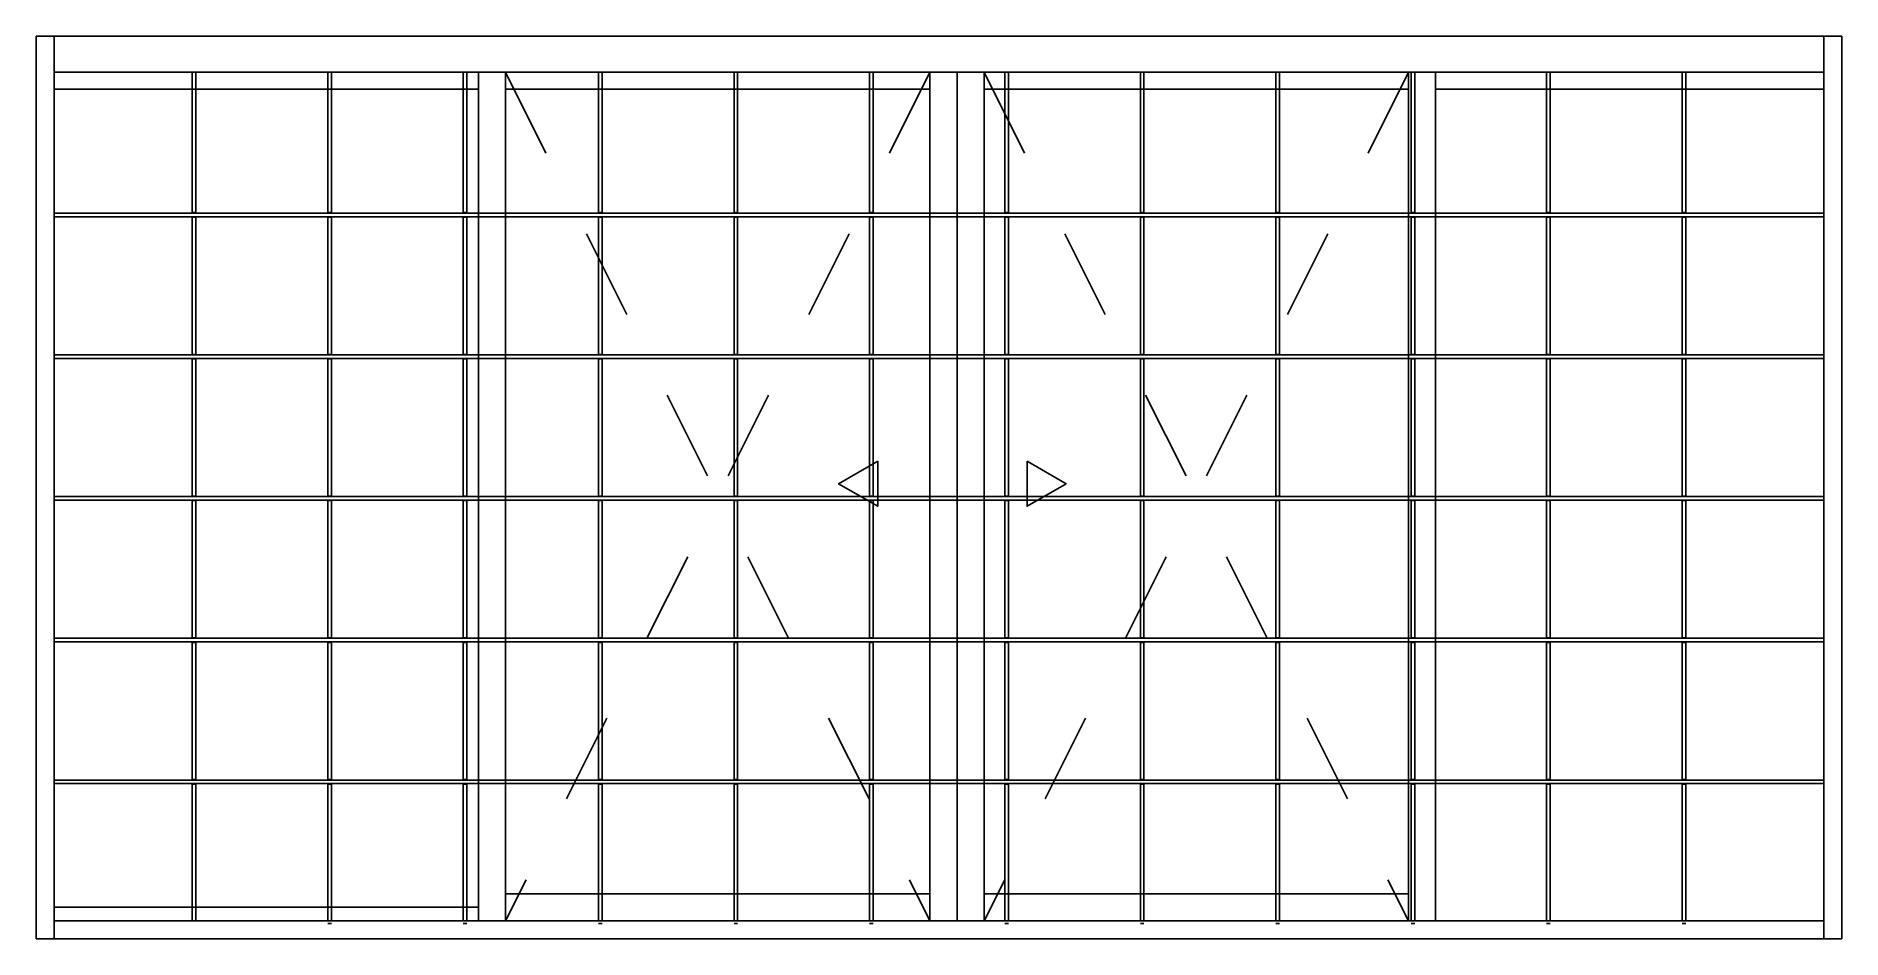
# Model space of a CAD drawing. Header units: millimetres. Extents: x 228.53 to 230.53, y 1284.95 to 1285.95.
import ezdxf

# ---------------------------------------------------------------- set-up
doc = ezdxf.new("R2010")
doc.units = ezdxf.units.MM
doc.header["$LTSCALE"] = 0.5
doc.linetypes.add('HIDDEN2', pattern=[0.1875, 0.125, -0.0625])
doc.layers.add('Gravia_Janelas', color=1, linetype='Continuous')
doc.layers.add('Gravia_Janelas_hidden2', color=1, linetype='HIDDEN2')

msp = doc.modelspace()

# ---------------------------------------------------------------- linework, layer by layer
at = {"layer": 'Gravia_Janelas', "color": 2}
for p, q in [((228.5325, 1285.95), (228.5325, 1284.95)), ((230.5325, 1285.95), (228.5325, 1285.95)), ((230.5325, 1284.95), (230.5325, 1285.95)), ((228.5325, 1284.95), (230.5325, 1284.95))]:
    msp.add_line(p, q, dxfattribs=at)
at = {"layer": 'Gravia_Janelas'}
for p, q in [((228.5525, 1285.95), (228.5525, 1284.95)), ((230.5125, 1284.95), (230.5125, 1285.95)), ((230.5125, 1285.91), (228.5525, 1285.91)), ((230.5125, 1285.91), (228.5525, 1285.91)), ((228.5525, 1285.754), (228.5525, 1285.91)), ((228.7055, 1285.7545), (228.7055, 1285.91)), ((228.7095, 1285.91), (228.7055, 1285.91)), ((228.7095, 1285.7545), (228.7095, 1285.91)), ((228.8555, 1285.7545), (228.8555, 1285.91)), ((228.8595, 1285.91), (228.8555, 1285.91)), ((228.8595, 1285.7545), (228.8595, 1285.91)), ((229.0055, 1285.7545), (229.0055, 1285.91)), ((229.0095, 1285.91), (229.0055, 1285.91)), ((229.0095, 1285.7545), (229.0095, 1285.91)), ((229.0225, 1285.91), (229.0225, 1284.97)), ((229.0525, 1285.91), (229.0525, 1284.97)), ((229.1555, 1285.7545), (229.1555, 1285.91)), ((229.1595, 1285.91), (229.1555, 1285.91)), ((229.1595, 1285.7545), (229.1595, 1285.91)), ((229.3055, 1285.7545), (229.3055, 1285.91)), ((229.3095, 1285.91), (229.3055, 1285.91)), ((229.3095, 1285.7545), (229.3095, 1285.91)), ((229.4555, 1285.7545), (229.4555, 1285.91)), ((229.4595, 1285.91), (229.4555, 1285.91)), ((229.4595, 1285.7545), (229.4595, 1285.91)), ((229.5225, 1285.91), (229.5225, 1284.97)), ((229.5525, 1285.91), (229.5525, 1284.97)), ((229.5825, 1285.91), (229.5825, 1284.97)), ((229.6055, 1285.7545), (229.6055, 1285.91)), ((229.6095, 1285.91), (229.6055, 1285.91)), ((229.6095, 1285.7545), (229.6095, 1285.91)), ((229.7555, 1285.7545), (229.7555, 1285.91)), ((229.7595, 1285.91), (229.7555, 1285.91)), ((229.7595, 1285.7545), (229.7595, 1285.91)), ((229.9055, 1285.7545), (229.9055, 1285.91)), ((229.9095, 1285.91), (229.9055, 1285.91)), ((229.9095, 1285.7545), (229.9095, 1285.91)), ((230.0525, 1285.91), (230.0525, 1284.97)), ((230.0555, 1285.7545), (230.0555, 1285.91)), ((230.0595, 1285.91), (230.0555, 1285.91)), ((230.0595, 1285.7545), (230.0595, 1285.91)), ((230.0825, 1285.91), (230.0825, 1284.97)), ((230.2055, 1285.7545), (230.2055, 1285.91)), ((230.2095, 1285.91), (230.2055, 1285.91)), ((230.2095, 1285.7545), (230.2095, 1285.91)), ((230.3555, 1285.7545), (230.3555, 1285.91)), ((230.3595, 1285.91), (230.3555, 1285.91)), ((230.3595, 1285.7545), (230.3595, 1285.91)), ((229.0225, 1285.8911), (228.5525, 1285.8911)), ((229.5225, 1285.8911), (229.0525, 1285.8911)), ((230.0525, 1285.8911), (229.5825, 1285.8911)), ((230.5125, 1285.8911), (230.0825, 1285.8911)), ((228.5525, 1285.754), (230.5125, 1285.754)), ((228.5525, 1285.754), (228.5525, 1285.75)), ((230.5125, 1285.75), (228.5525, 1285.75)), ((228.7055, 1285.7545), (228.7095, 1285.7545)), ((228.7055, 1285.754), (228.7055, 1285.7545)), ((228.7055, 1285.7495), (228.7055, 1285.75)), ((228.7095, 1285.7495), (228.7055, 1285.7495)), ((228.7055, 1285.5975), (228.7055, 1285.7495)), ((228.7095, 1285.7545), (228.7095, 1285.754)), ((228.7095, 1285.75), (228.7095, 1285.7495)), ((228.7095, 1285.5975), (228.7095, 1285.7495)), ((228.8555, 1285.7545), (228.8595, 1285.7545)), ((228.8555, 1285.754), (228.8555, 1285.7545)), ((228.8555, 1285.7495), (228.8555, 1285.75)), ((228.8595, 1285.7495), (228.8555, 1285.7495)), ((228.8555, 1285.5975), (228.8555, 1285.7495)), ((228.8595, 1285.7545), (228.8595, 1285.754)), ((228.8595, 1285.75), (228.8595, 1285.7495)), ((228.8595, 1285.5975), (228.8595, 1285.7495)), ((229.0055, 1285.7545), (229.0095, 1285.7545)), ((229.0055, 1285.754), (229.0055, 1285.7545)), ((229.0055, 1285.7495), (229.0055, 1285.75)), ((229.0095, 1285.7495), (229.0055, 1285.7495)), ((229.0055, 1285.5975), (229.0055, 1285.7495)), ((229.0095, 1285.7545), (229.0095, 1285.754)), ((229.0095, 1285.75), (229.0095, 1285.7495)), ((229.0095, 1285.5975), (229.0095, 1285.7495)), ((229.1555, 1285.7545), (229.1595, 1285.7545)), ((229.1555, 1285.754), (229.1555, 1285.7545)), ((229.1555, 1285.7495), (229.1555, 1285.75)), ((229.1595, 1285.7495), (229.1555, 1285.7495)), ((229.1555, 1285.5975), (229.1555, 1285.7495)), ((229.1595, 1285.7545), (229.1595, 1285.754)), ((229.1595, 1285.75), (229.1595, 1285.7495)), ((229.1595, 1285.5975), (229.1595, 1285.7495)), ((229.3055, 1285.7545), (229.3095, 1285.7545)), ((229.3055, 1285.754), (229.3055, 1285.7545)), ((229.3055, 1285.7495), (229.3055, 1285.75)), ((229.3095, 1285.7495), (229.3055, 1285.7495)), ((229.3055, 1285.5975), (229.3055, 1285.7495)), ((229.3095, 1285.7545), (229.3095, 1285.754)), ((229.3095, 1285.75), (229.3095, 1285.7495)), ((229.3095, 1285.5975), (229.3095, 1285.7495)), ((229.4555, 1285.7545), (229.4595, 1285.7545)), ((229.4555, 1285.754), (229.4555, 1285.7545)), ((229.4555, 1285.7495), (229.4555, 1285.75)), ((229.4595, 1285.7495), (229.4555, 1285.7495)), ((229.4555, 1285.5975), (229.4555, 1285.7495)), ((229.4595, 1285.7545), (229.4595, 1285.754)), ((229.4595, 1285.75), (229.4595, 1285.7495)), ((229.4595, 1285.5975), (229.4595, 1285.7495)), ((229.6055, 1285.7545), (229.6095, 1285.7545)), ((229.6055, 1285.754), (229.6055, 1285.7545)), ((229.6055, 1285.7495), (229.6055, 1285.75)), ((229.6095, 1285.7495), (229.6055, 1285.7495)), ((229.6055, 1285.5975), (229.6055, 1285.7495)), ((229.6095, 1285.7545), (229.6095, 1285.754)), ((229.6095, 1285.75), (229.6095, 1285.7495)), ((229.6095, 1285.5975), (229.6095, 1285.7495)), ((229.7555, 1285.7545), (229.7595, 1285.7545)), ((229.7555, 1285.754), (229.7555, 1285.7545)), ((229.7555, 1285.7495), (229.7555, 1285.75)), ((229.7595, 1285.7495), (229.7555, 1285.7495)), ((229.7555, 1285.5975), (229.7555, 1285.7495)), ((229.7595, 1285.7545), (229.7595, 1285.754)), ((229.7595, 1285.75), (229.7595, 1285.7495)), ((229.7595, 1285.5975), (229.7595, 1285.7495)), ((229.9055, 1285.7545), (229.9095, 1285.7545)), ((229.9055, 1285.754), (229.9055, 1285.7545)), ((229.9055, 1285.7495), (229.9055, 1285.75)), ((229.9095, 1285.7495), (229.9055, 1285.7495)), ((229.9055, 1285.5975), (229.9055, 1285.7495)), ((229.9095, 1285.7545), (229.9095, 1285.754)), ((229.9095, 1285.75), (229.9095, 1285.7495)), ((229.9095, 1285.5975), (229.9095, 1285.7495)), ((230.0555, 1285.7545), (230.0595, 1285.7545)), ((230.0555, 1285.754), (230.0555, 1285.7545)), ((230.0555, 1285.7495), (230.0555, 1285.75)), ((230.0595, 1285.7495), (230.0555, 1285.7495)), ((230.0555, 1285.5975), (230.0555, 1285.7495)), ((230.0595, 1285.7545), (230.0595, 1285.754)), ((230.0595, 1285.75), (230.0595, 1285.7495)), ((230.0595, 1285.5975), (230.0595, 1285.7495)), ((230.2055, 1285.7545), (230.2095, 1285.7545)), ((230.2055, 1285.754), (230.2055, 1285.7545)), ((230.2055, 1285.7495), (230.2055, 1285.75)), ((230.2095, 1285.7495), (230.2055, 1285.7495)), ((230.2055, 1285.5975), (230.2055, 1285.7495)), ((230.2095, 1285.7545), (230.2095, 1285.754)), ((230.2095, 1285.75), (230.2095, 1285.7495)), ((230.2095, 1285.5975), (230.2095, 1285.7495)), ((230.3555, 1285.7545), (230.3595, 1285.7545)), ((230.3555, 1285.754), (230.3555, 1285.7545)), ((230.3555, 1285.7495), (230.3555, 1285.75)), ((230.3595, 1285.7495), (230.3555, 1285.7495)), ((230.3555, 1285.5975), (230.3555, 1285.7495)), ((230.3595, 1285.7545), (230.3595, 1285.754)), ((230.3595, 1285.75), (230.3595, 1285.7495)), ((230.3595, 1285.5975), (230.3595, 1285.7495)), ((230.5125, 1285.75), (230.5125, 1285.754)), ((228.5525, 1285.597), (230.5125, 1285.597)), ((228.5525, 1285.597), (228.5525, 1285.593)), ((230.5125, 1285.593), (228.5525, 1285.593)), ((228.7055, 1285.5975), (228.7095, 1285.5975)), ((228.7055, 1285.597), (228.7055, 1285.5975)), ((228.7055, 1285.5925), (228.7055, 1285.593)), ((228.7095, 1285.5925), (228.7055, 1285.5925)), ((228.7055, 1285.4405), (228.7055, 1285.5925)), ((228.7095, 1285.5975), (228.7095, 1285.597)), ((228.7095, 1285.593), (228.7095, 1285.5925)), ((228.7095, 1285.4405), (228.7095, 1285.5925)), ((228.8555, 1285.5975), (228.8595, 1285.5975)), ((228.8555, 1285.597), (228.8555, 1285.5975)), ((228.8555, 1285.5925), (228.8555, 1285.593)), ((228.8595, 1285.5925), (228.8555, 1285.5925)), ((228.8555, 1285.4405), (228.8555, 1285.5925)), ((228.8595, 1285.5975), (228.8595, 1285.597)), ((228.8595, 1285.593), (228.8595, 1285.5925)), ((228.8595, 1285.4405), (228.8595, 1285.5925)), ((229.0055, 1285.5975), (229.0095, 1285.5975)), ((229.0055, 1285.597), (229.0055, 1285.5975)), ((229.0055, 1285.5925), (229.0055, 1285.593)), ((229.0095, 1285.5925), (229.0055, 1285.5925)), ((229.0055, 1285.4405), (229.0055, 1285.5925)), ((229.0095, 1285.5975), (229.0095, 1285.597)), ((229.0095, 1285.593), (229.0095, 1285.5925)), ((229.0095, 1285.4405), (229.0095, 1285.5925)), ((229.1555, 1285.5975), (229.1595, 1285.5975)), ((229.1555, 1285.597), (229.1555, 1285.5975)), ((229.1555, 1285.5925), (229.1555, 1285.593)), ((229.1595, 1285.5925), (229.1555, 1285.5925)), ((229.1555, 1285.4405), (229.1555, 1285.5925)), ((229.1595, 1285.5975), (229.1595, 1285.597)), ((229.1595, 1285.593), (229.1595, 1285.5925)), ((229.1595, 1285.4405), (229.1595, 1285.5925)), ((229.3055, 1285.5975), (229.3095, 1285.5975)), ((229.3055, 1285.597), (229.3055, 1285.5975)), ((229.3055, 1285.5925), (229.3055, 1285.593)), ((229.3095, 1285.5925), (229.3055, 1285.5925)), ((229.3055, 1285.4405), (229.3055, 1285.5925)), ((229.3095, 1285.5975), (229.3095, 1285.597)), ((229.3095, 1285.593), (229.3095, 1285.5925)), ((229.3095, 1285.4405), (229.3095, 1285.5925)), ((229.4555, 1285.5975), (229.4595, 1285.5975)), ((229.4555, 1285.597), (229.4555, 1285.5975)), ((229.4555, 1285.5925), (229.4555, 1285.593)), ((229.4595, 1285.5925), (229.4555, 1285.5925)), ((229.4555, 1285.4405), (229.4555, 1285.5925)), ((229.4595, 1285.5975), (229.4595, 1285.597)), ((229.4595, 1285.593), (229.4595, 1285.5925)), ((229.4595, 1285.4405), (229.4595, 1285.5925)), ((229.6055, 1285.5975), (229.6095, 1285.5975)), ((229.6055, 1285.597), (229.6055, 1285.5975)), ((229.6055, 1285.5925), (229.6055, 1285.593)), ((229.6095, 1285.5925), (229.6055, 1285.5925)), ((229.6055, 1285.4405), (229.6055, 1285.5925)), ((229.6095, 1285.5975), (229.6095, 1285.597)), ((229.6095, 1285.593), (229.6095, 1285.5925)), ((229.6095, 1285.4405), (229.6095, 1285.5925)), ((229.7555, 1285.5975), (229.7595, 1285.5975)), ((229.7555, 1285.597), (229.7555, 1285.5975)), ((229.7555, 1285.5925), (229.7555, 1285.593)), ((229.7595, 1285.5925), (229.7555, 1285.5925)), ((229.7555, 1285.4405), (229.7555, 1285.5925)), ((229.7595, 1285.5975), (229.7595, 1285.597)), ((229.7595, 1285.593), (229.7595, 1285.5925)), ((229.7595, 1285.4405), (229.7595, 1285.5925)), ((229.9055, 1285.5975), (229.9095, 1285.5975)), ((229.9055, 1285.597), (229.9055, 1285.5975)), ((229.9055, 1285.5925), (229.9055, 1285.593)), ((229.9095, 1285.5925), (229.9055, 1285.5925)), ((229.9055, 1285.4405), (229.9055, 1285.5925)), ((229.9095, 1285.5975), (229.9095, 1285.597)), ((229.9095, 1285.593), (229.9095, 1285.5925)), ((229.9095, 1285.4405), (229.9095, 1285.5925)), ((230.0555, 1285.5975), (230.0595, 1285.5975)), ((230.0555, 1285.597), (230.0555, 1285.5975)), ((230.0555, 1285.5925), (230.0555, 1285.593)), ((230.0595, 1285.5925), (230.0555, 1285.5925)), ((230.0555, 1285.4405), (230.0555, 1285.5925)), ((230.0595, 1285.5975), (230.0595, 1285.597)), ((230.0595, 1285.593), (230.0595, 1285.5925)), ((230.0595, 1285.4405), (230.0595, 1285.5925)), ((230.2055, 1285.5975), (230.2095, 1285.5975)), ((230.2055, 1285.597), (230.2055, 1285.5975)), ((230.2055, 1285.5925), (230.2055, 1285.593)), ((230.2095, 1285.5925), (230.2055, 1285.5925)), ((230.2055, 1285.4405), (230.2055, 1285.5925)), ((230.2095, 1285.5975), (230.2095, 1285.597)), ((230.2095, 1285.593), (230.2095, 1285.5925)), ((230.2095, 1285.4405), (230.2095, 1285.5925)), ((230.3555, 1285.5975), (230.3595, 1285.5975)), ((230.3555, 1285.597), (230.3555, 1285.5975)), ((230.3555, 1285.5925), (230.3555, 1285.593)), ((230.3595, 1285.5925), (230.3555, 1285.5925)), ((230.3555, 1285.4405), (230.3555, 1285.5925)), ((230.3595, 1285.5975), (230.3595, 1285.597)), ((230.3595, 1285.593), (230.3595, 1285.5925)), ((230.3595, 1285.4405), (230.3595, 1285.5925)), ((230.5125, 1285.593), (230.5125, 1285.597)), ((228.5525, 1285.44), (230.5125, 1285.44)), ((228.5525, 1285.44), (228.5525, 1285.436)), ((228.7055, 1285.4405), (228.7095, 1285.4405)), ((228.7055, 1285.44), (228.7055, 1285.4405)), ((228.7095, 1285.4405), (228.7095, 1285.44)), ((228.8555, 1285.4405), (228.8595, 1285.4405)), ((228.8555, 1285.44), (228.8555, 1285.4405)), ((228.8595, 1285.4405), (228.8595, 1285.44)), ((229.0055, 1285.4405), (229.0095, 1285.4405)), ((229.0055, 1285.44), (229.0055, 1285.4405)), ((229.0095, 1285.4405), (229.0095, 1285.44)), ((229.1555, 1285.4405), (229.1595, 1285.4405)), ((229.1555, 1285.44), (229.1555, 1285.4405)), ((229.1595, 1285.4405), (229.1595, 1285.44)), ((229.3055, 1285.4405), (229.3095, 1285.4405)), ((229.3055, 1285.44), (229.3055, 1285.4405)), ((229.3095, 1285.4405), (229.3095, 1285.44)), ((229.4555, 1285.4405), (229.4595, 1285.4405)), ((229.4555, 1285.44), (229.4555, 1285.4405)), ((229.4595, 1285.4405), (229.4595, 1285.44)), ((229.6055, 1285.4405), (229.6095, 1285.4405)), ((229.6055, 1285.44), (229.6055, 1285.4405)), ((229.6095, 1285.4405), (229.6095, 1285.44)), ((229.7555, 1285.4405), (229.7595, 1285.4405)), ((229.7555, 1285.44), (229.7555, 1285.4405)), ((229.7595, 1285.4405), (229.7595, 1285.44)), ((229.9055, 1285.4405), (229.9095, 1285.4405)), ((229.9055, 1285.44), (229.9055, 1285.4405)), ((229.9095, 1285.4405), (229.9095, 1285.44)), ((230.0555, 1285.4405), (230.0595, 1285.4405)), ((230.0555, 1285.44), (230.0555, 1285.4405)), ((230.0595, 1285.4405), (230.0595, 1285.44)), ((230.2055, 1285.4405), (230.2095, 1285.4405)), ((230.2055, 1285.44), (230.2055, 1285.4405)), ((230.2095, 1285.4405), (230.2095, 1285.44)), ((230.3555, 1285.4405), (230.3595, 1285.4405)), ((230.3555, 1285.44), (230.3555, 1285.4405)), ((230.3595, 1285.4405), (230.3595, 1285.44)), ((230.5125, 1285.436), (230.5125, 1285.44)), ((230.5125, 1285.436), (228.5525, 1285.436)), ((228.7055, 1285.4355), (228.7055, 1285.436)), ((228.7055, 1285.2835), (228.7055, 1285.4355)), ((228.7095, 1285.4355), (228.7055, 1285.4355)), ((228.7095, 1285.436), (228.7095, 1285.4355)), ((228.7095, 1285.2835), (228.7095, 1285.4355)), ((228.8555, 1285.4355), (228.8555, 1285.436)), ((228.8555, 1285.2835), (228.8555, 1285.4355)), ((228.8595, 1285.4355), (228.8555, 1285.4355)), ((228.8595, 1285.436), (228.8595, 1285.4355)), ((228.8595, 1285.2835), (228.8595, 1285.4355)), ((229.0055, 1285.4355), (229.0055, 1285.436)), ((229.0055, 1285.2835), (229.0055, 1285.4355)), ((229.0095, 1285.4355), (229.0055, 1285.4355)), ((229.0095, 1285.436), (229.0095, 1285.4355)), ((229.0095, 1285.2835), (229.0095, 1285.4355)), ((229.1555, 1285.4355), (229.1555, 1285.436)), ((229.1555, 1285.2835), (229.1555, 1285.4355)), ((229.1595, 1285.4355), (229.1555, 1285.4355)), ((229.1595, 1285.436), (229.1595, 1285.4355)), ((229.1595, 1285.2835), (229.1595, 1285.4355)), ((229.3055, 1285.4355), (229.3055, 1285.436)), ((229.3055, 1285.2835), (229.3055, 1285.4355)), ((229.3095, 1285.4355), (229.3055, 1285.4355)), ((229.3095, 1285.436), (229.3095, 1285.4355)), ((229.3095, 1285.2835), (229.3095, 1285.4355)), ((229.4555, 1285.4355), (229.4555, 1285.436)), ((229.4555, 1285.2835), (229.4555, 1285.4355)), ((229.4595, 1285.4355), (229.4555, 1285.4355)), ((229.4595, 1285.436), (229.4595, 1285.4355)), ((229.4595, 1285.2835), (229.4595, 1285.4355)), ((229.6055, 1285.4355), (229.6055, 1285.436)), ((229.6055, 1285.2835), (229.6055, 1285.4355)), ((229.6095, 1285.4355), (229.6055, 1285.4355)), ((229.6095, 1285.436), (229.6095, 1285.4355)), ((229.6095, 1285.2835), (229.6095, 1285.4355)), ((229.7555, 1285.4355), (229.7555, 1285.436)), ((229.7555, 1285.2835), (229.7555, 1285.4355)), ((229.7595, 1285.4355), (229.7555, 1285.4355)), ((229.7595, 1285.436), (229.7595, 1285.4355)), ((229.7595, 1285.2835), (229.7595, 1285.4355)), ((229.9055, 1285.4355), (229.9055, 1285.436)), ((229.9055, 1285.2835), (229.9055, 1285.4355)), ((229.9095, 1285.4355), (229.9055, 1285.4355)), ((229.9095, 1285.436), (229.9095, 1285.4355)), ((229.9095, 1285.2835), (229.9095, 1285.4355)), ((230.0555, 1285.4355), (230.0555, 1285.436)), ((230.0555, 1285.2835), (230.0555, 1285.4355)), ((230.0595, 1285.4355), (230.0555, 1285.4355)), ((230.0595, 1285.436), (230.0595, 1285.4355)), ((230.0595, 1285.2835), (230.0595, 1285.4355)), ((230.2055, 1285.4355), (230.2055, 1285.436)), ((230.2055, 1285.2835), (230.2055, 1285.4355)), ((230.2095, 1285.4355), (230.2055, 1285.4355)), ((230.2095, 1285.436), (230.2095, 1285.4355)), ((230.2095, 1285.2835), (230.2095, 1285.4355)), ((230.3555, 1285.4355), (230.3555, 1285.436)), ((230.3555, 1285.2835), (230.3555, 1285.4355)), ((230.3595, 1285.4355), (230.3555, 1285.4355)), ((230.3595, 1285.436), (230.3595, 1285.4355)), ((230.3595, 1285.2835), (230.3595, 1285.4355)), ((228.5525, 1285.283), (230.5125, 1285.283)), ((228.5525, 1285.283), (228.5525, 1285.279)), ((228.7055, 1285.283), (228.7055, 1285.2835)), ((228.7055, 1285.2835), (228.7095, 1285.2835)), ((228.7095, 1285.2835), (228.7095, 1285.283)), ((228.8555, 1285.283), (228.8555, 1285.2835)), ((228.8555, 1285.2835), (228.8595, 1285.2835)), ((228.8595, 1285.2835), (228.8595, 1285.283)), ((229.0055, 1285.283), (229.0055, 1285.2835)), ((229.0055, 1285.2835), (229.0095, 1285.2835)), ((229.0095, 1285.2835), (229.0095, 1285.283)), ((229.1555, 1285.283), (229.1555, 1285.2835)), ((229.1555, 1285.2835), (229.1595, 1285.2835)), ((229.1595, 1285.2835), (229.1595, 1285.283)), ((229.3055, 1285.283), (229.3055, 1285.2835)), ((229.3055, 1285.2835), (229.3095, 1285.2835)), ((229.3095, 1285.2835), (229.3095, 1285.283)), ((229.4555, 1285.283), (229.4555, 1285.2835)), ((229.4555, 1285.2835), (229.4595, 1285.2835)), ((229.4595, 1285.2835), (229.4595, 1285.283)), ((229.6055, 1285.283), (229.6055, 1285.2835)), ((229.6055, 1285.2835), (229.6095, 1285.2835)), ((229.6095, 1285.2835), (229.6095, 1285.283)), ((229.7555, 1285.283), (229.7555, 1285.2835)), ((229.7555, 1285.2835), (229.7595, 1285.2835)), ((229.7595, 1285.2835), (229.7595, 1285.283)), ((229.9055, 1285.283), (229.9055, 1285.2835)), ((229.9055, 1285.2835), (229.9095, 1285.2835)), ((229.9095, 1285.2835), (229.9095, 1285.283)), ((230.0555, 1285.283), (230.0555, 1285.2835)), ((230.0555, 1285.2835), (230.0595, 1285.2835)), ((230.0595, 1285.2835), (230.0595, 1285.283)), ((230.2055, 1285.283), (230.2055, 1285.2835)), ((230.2055, 1285.2835), (230.2095, 1285.2835)), ((230.2095, 1285.2835), (230.2095, 1285.283)), ((230.3555, 1285.283), (230.3555, 1285.2835)), ((230.3555, 1285.2835), (230.3595, 1285.2835)), ((230.3595, 1285.2835), (230.3595, 1285.283)), ((230.5125, 1285.279), (230.5125, 1285.283)), ((230.5125, 1285.279), (228.5525, 1285.279)), ((228.7055, 1285.2785), (228.7055, 1285.279)), ((228.7055, 1285.1265), (228.7055, 1285.2785)), ((228.7095, 1285.2785), (228.7055, 1285.2785)), ((228.7095, 1285.279), (228.7095, 1285.2785)), ((228.7095, 1285.1265), (228.7095, 1285.2785)), ((228.8555, 1285.2785), (228.8555, 1285.279)), ((228.8555, 1285.1265), (228.8555, 1285.2785)), ((228.8595, 1285.2785), (228.8555, 1285.2785)), ((228.8595, 1285.279), (228.8595, 1285.2785)), ((228.8595, 1285.1265), (228.8595, 1285.2785)), ((229.0055, 1285.2785), (229.0055, 1285.279)), ((229.0055, 1285.1265), (229.0055, 1285.2785)), ((229.0095, 1285.2785), (229.0055, 1285.2785)), ((229.0095, 1285.279), (229.0095, 1285.2785)), ((229.0095, 1285.1265), (229.0095, 1285.2785)), ((229.1555, 1285.2785), (229.1555, 1285.279)), ((229.1555, 1285.1265), (229.1555, 1285.2785)), ((229.1595, 1285.2785), (229.1555, 1285.2785)), ((229.1595, 1285.279), (229.1595, 1285.2785)), ((229.1595, 1285.1265), (229.1595, 1285.2785)), ((229.3055, 1285.2785), (229.3055, 1285.279)), ((229.3055, 1285.1265), (229.3055, 1285.2785)), ((229.3095, 1285.2785), (229.3055, 1285.2785)), ((229.3095, 1285.279), (229.3095, 1285.2785)), ((229.3095, 1285.1265), (229.3095, 1285.2785)), ((229.4555, 1285.2785), (229.4555, 1285.279)), ((229.4555, 1285.1265), (229.4555, 1285.2785)), ((229.4595, 1285.2785), (229.4555, 1285.2785)), ((229.4595, 1285.279), (229.4595, 1285.2785)), ((229.4595, 1285.1265), (229.4595, 1285.2785)), ((229.6055, 1285.2785), (229.6055, 1285.279)), ((229.6055, 1285.1265), (229.6055, 1285.2785)), ((229.6095, 1285.2785), (229.6055, 1285.2785)), ((229.6095, 1285.279), (229.6095, 1285.2785)), ((229.6095, 1285.1265), (229.6095, 1285.2785)), ((229.7555, 1285.2785), (229.7555, 1285.279)), ((229.7555, 1285.1265), (229.7555, 1285.2785)), ((229.7595, 1285.2785), (229.7555, 1285.2785)), ((229.7595, 1285.279), (229.7595, 1285.2785)), ((229.7595, 1285.1265), (229.7595, 1285.2785)), ((229.9055, 1285.2785), (229.9055, 1285.279)), ((229.9055, 1285.1265), (229.9055, 1285.2785)), ((229.9095, 1285.2785), (229.9055, 1285.2785)), ((229.9095, 1285.279), (229.9095, 1285.2785)), ((229.9095, 1285.1265), (229.9095, 1285.2785)), ((230.0555, 1285.2785), (230.0555, 1285.279)), ((230.0555, 1285.1265), (230.0555, 1285.2785)), ((230.0595, 1285.2785), (230.0555, 1285.2785)), ((230.0595, 1285.279), (230.0595, 1285.2785)), ((230.0595, 1285.1265), (230.0595, 1285.2785)), ((230.2055, 1285.2785), (230.2055, 1285.279)), ((230.2055, 1285.1265), (230.2055, 1285.2785)), ((230.2095, 1285.2785), (230.2055, 1285.2785)), ((230.2095, 1285.279), (230.2095, 1285.2785)), ((230.2095, 1285.1265), (230.2095, 1285.2785)), ((230.3555, 1285.2785), (230.3555, 1285.279)), ((230.3555, 1285.1265), (230.3555, 1285.2785)), ((230.3595, 1285.2785), (230.3555, 1285.2785)), ((230.3595, 1285.279), (230.3595, 1285.2785)), ((230.3595, 1285.1265), (230.3595, 1285.2785)), ((228.5525, 1285.126), (230.5125, 1285.126)), ((228.5525, 1285.126), (228.5525, 1285.122)), ((230.5125, 1285.122), (228.5525, 1285.122)), ((228.7055, 1285.126), (228.7055, 1285.1265)), ((228.7055, 1285.1265), (228.7095, 1285.1265)), ((228.7055, 1285.1215), (228.7055, 1285.122)), ((228.7055, 1284.97), (228.7055, 1285.1215)), ((228.7095, 1285.1215), (228.7055, 1285.1215)), ((228.7095, 1285.1265), (228.7095, 1285.126)), ((228.7095, 1285.122), (228.7095, 1285.1215)), ((228.7095, 1284.97), (228.7095, 1285.1215)), ((228.8555, 1285.126), (228.8555, 1285.1265)), ((228.8555, 1285.1265), (228.8595, 1285.1265)), ((228.8555, 1285.1215), (228.8555, 1285.122)), ((228.8555, 1284.97), (228.8555, 1285.1215)), ((228.8595, 1285.1215), (228.8555, 1285.1215)), ((228.8595, 1285.1265), (228.8595, 1285.126)), ((228.8595, 1285.122), (228.8595, 1285.1215)), ((228.8595, 1284.97), (228.8595, 1285.1215)), ((229.0055, 1285.126), (229.0055, 1285.1265)), ((229.0055, 1285.1265), (229.0095, 1285.1265)), ((229.0055, 1285.1215), (229.0055, 1285.122)), ((229.0055, 1284.97), (229.0055, 1285.1215)), ((229.0095, 1285.1215), (229.0055, 1285.1215)), ((229.0095, 1285.1265), (229.0095, 1285.126)), ((229.0095, 1285.122), (229.0095, 1285.1215)), ((229.0095, 1284.97), (229.0095, 1285.1215)), ((229.1555, 1285.126), (229.1555, 1285.1265)), ((229.1555, 1285.1265), (229.1595, 1285.1265)), ((229.1555, 1285.1215), (229.1555, 1285.122)), ((229.1555, 1284.97), (229.1555, 1285.1215)), ((229.1595, 1285.1215), (229.1555, 1285.1215)), ((229.1595, 1285.1265), (229.1595, 1285.126)), ((229.1595, 1285.122), (229.1595, 1285.1215)), ((229.1595, 1284.97), (229.1595, 1285.1215)), ((229.3055, 1285.126), (229.3055, 1285.1265)), ((229.3055, 1285.1265), (229.3095, 1285.1265)), ((229.3055, 1285.1215), (229.3055, 1285.122)), ((229.3055, 1284.97), (229.3055, 1285.1215)), ((229.3095, 1285.1215), (229.3055, 1285.1215)), ((229.3095, 1285.1265), (229.3095, 1285.126)), ((229.3095, 1285.122), (229.3095, 1285.1215)), ((229.3095, 1284.97), (229.3095, 1285.1215)), ((229.4555, 1285.126), (229.4555, 1285.1265)), ((229.4555, 1285.1265), (229.4595, 1285.1265)), ((229.4555, 1285.1215), (229.4555, 1285.122)), ((229.4555, 1284.97), (229.4555, 1285.1215)), ((229.4595, 1285.1215), (229.4555, 1285.1215)), ((229.4595, 1285.1265), (229.4595, 1285.126)), ((229.4595, 1285.122), (229.4595, 1285.1215)), ((229.4595, 1284.97), (229.4595, 1285.1215)), ((229.6055, 1285.126), (229.6055, 1285.1265)), ((229.6055, 1285.1265), (229.6095, 1285.1265)), ((229.6055, 1285.1215), (229.6055, 1285.122)), ((229.6055, 1284.97), (229.6055, 1285.1215)), ((229.6095, 1285.1215), (229.6055, 1285.1215)), ((229.6095, 1285.1265), (229.6095, 1285.126)), ((229.6095, 1285.122), (229.6095, 1285.1215)), ((229.6095, 1284.97), (229.6095, 1285.1215)), ((229.7555, 1285.126), (229.7555, 1285.1265)), ((229.7555, 1285.1265), (229.7595, 1285.1265)), ((229.7555, 1285.1215), (229.7555, 1285.122)), ((229.7555, 1284.97), (229.7555, 1285.1215)), ((229.7595, 1285.1215), (229.7555, 1285.1215)), ((229.7595, 1285.1265), (229.7595, 1285.126)), ((229.7595, 1285.122), (229.7595, 1285.1215)), ((229.7595, 1284.97), (229.7595, 1285.1215)), ((229.9055, 1285.126), (229.9055, 1285.1265)), ((229.9055, 1285.1265), (229.9095, 1285.1265)), ((229.9055, 1285.1215), (229.9055, 1285.122)), ((229.9055, 1284.97), (229.9055, 1285.1215)), ((229.9095, 1285.1215), (229.9055, 1285.1215)), ((229.9095, 1285.1265), (229.9095, 1285.126)), ((229.9095, 1285.122), (229.9095, 1285.1215)), ((229.9095, 1284.97), (229.9095, 1285.1215)), ((230.0555, 1285.126), (230.0555, 1285.1265)), ((230.0555, 1285.1265), (230.0595, 1285.1265)), ((230.0555, 1285.1215), (230.0555, 1285.122)), ((230.0555, 1284.97), (230.0555, 1285.1215)), ((230.0595, 1285.1215), (230.0555, 1285.1215)), ((230.0595, 1285.1265), (230.0595, 1285.126)), ((230.0595, 1285.122), (230.0595, 1285.1215)), ((230.0595, 1284.97), (230.0595, 1285.1215)), ((230.2055, 1285.126), (230.2055, 1285.1265)), ((230.2055, 1285.1265), (230.2095, 1285.1265)), ((230.2055, 1285.1215), (230.2055, 1285.122)), ((230.2055, 1284.97), (230.2055, 1285.1215)), ((230.2095, 1285.1215), (230.2055, 1285.1215)), ((230.2095, 1285.1265), (230.2095, 1285.126)), ((230.2095, 1285.122), (230.2095, 1285.1215)), ((230.2095, 1284.97), (230.2095, 1285.1215)), ((230.3555, 1285.126), (230.3555, 1285.1265)), ((230.3555, 1285.1265), (230.3595, 1285.1265)), ((230.3555, 1285.1215), (230.3555, 1285.122)), ((230.3555, 1284.97), (230.3555, 1285.1215)), ((230.3595, 1285.1215), (230.3555, 1285.1215)), ((230.3595, 1285.1265), (230.3595, 1285.126)), ((230.3595, 1285.122), (230.3595, 1285.1215)), ((230.3595, 1284.97), (230.3595, 1285.1215)), ((230.5125, 1285.122), (230.5125, 1285.126)), ((229.0525, 1285), (229.5225, 1285)), ((229.5825, 1285), (230.0525, 1285)), ((229.0225, 1284.985), (228.5525, 1284.985)), ((228.5525, 1284.97), (230.5125, 1284.97)), ((228.8555, 1284.967), (228.8595, 1284.967)), ((229.0055, 1284.967), (229.0095, 1284.967)), ((229.1555, 1284.967), (229.1595, 1284.967)), ((229.3055, 1284.967), (229.3095, 1284.967)), ((229.4555, 1284.967), (229.4595, 1284.967)), ((229.6055, 1284.967), (229.6095, 1284.967)), ((229.7555, 1284.967), (229.7595, 1284.967)), ((229.9055, 1284.967), (229.9095, 1284.967)), ((230.0555, 1284.967), (230.0595, 1284.967)), ((230.2055, 1284.967), (230.2095, 1284.967)), ((230.3555, 1284.967), (230.3595, 1284.967))]:
    msp.add_line(p, q, dxfattribs=at)
for points in [[(229.4646, 1285.4792), (229.4646, 1285.4292), (229.4213, 1285.4542)], [(229.63, 1285.4792), (229.63, 1285.4292), (229.6733, 1285.4542)]]:
    msp.add_lwpolyline(points, close=True, dxfattribs=at)
at = {"layer": 'Gravia_Janelas_hidden2'}
for p, q in [((229.5225, 1285.91), (229.0525, 1284.97)), ((229.0525, 1285.91), (229.5225, 1284.97)), ((230.0525, 1285.91), (229.5825, 1284.97)), ((229.5825, 1285.91), (230.0525, 1284.97))]:
    msp.add_line(p, q, dxfattribs=at)

doc.saveas('drawing.dxf')
